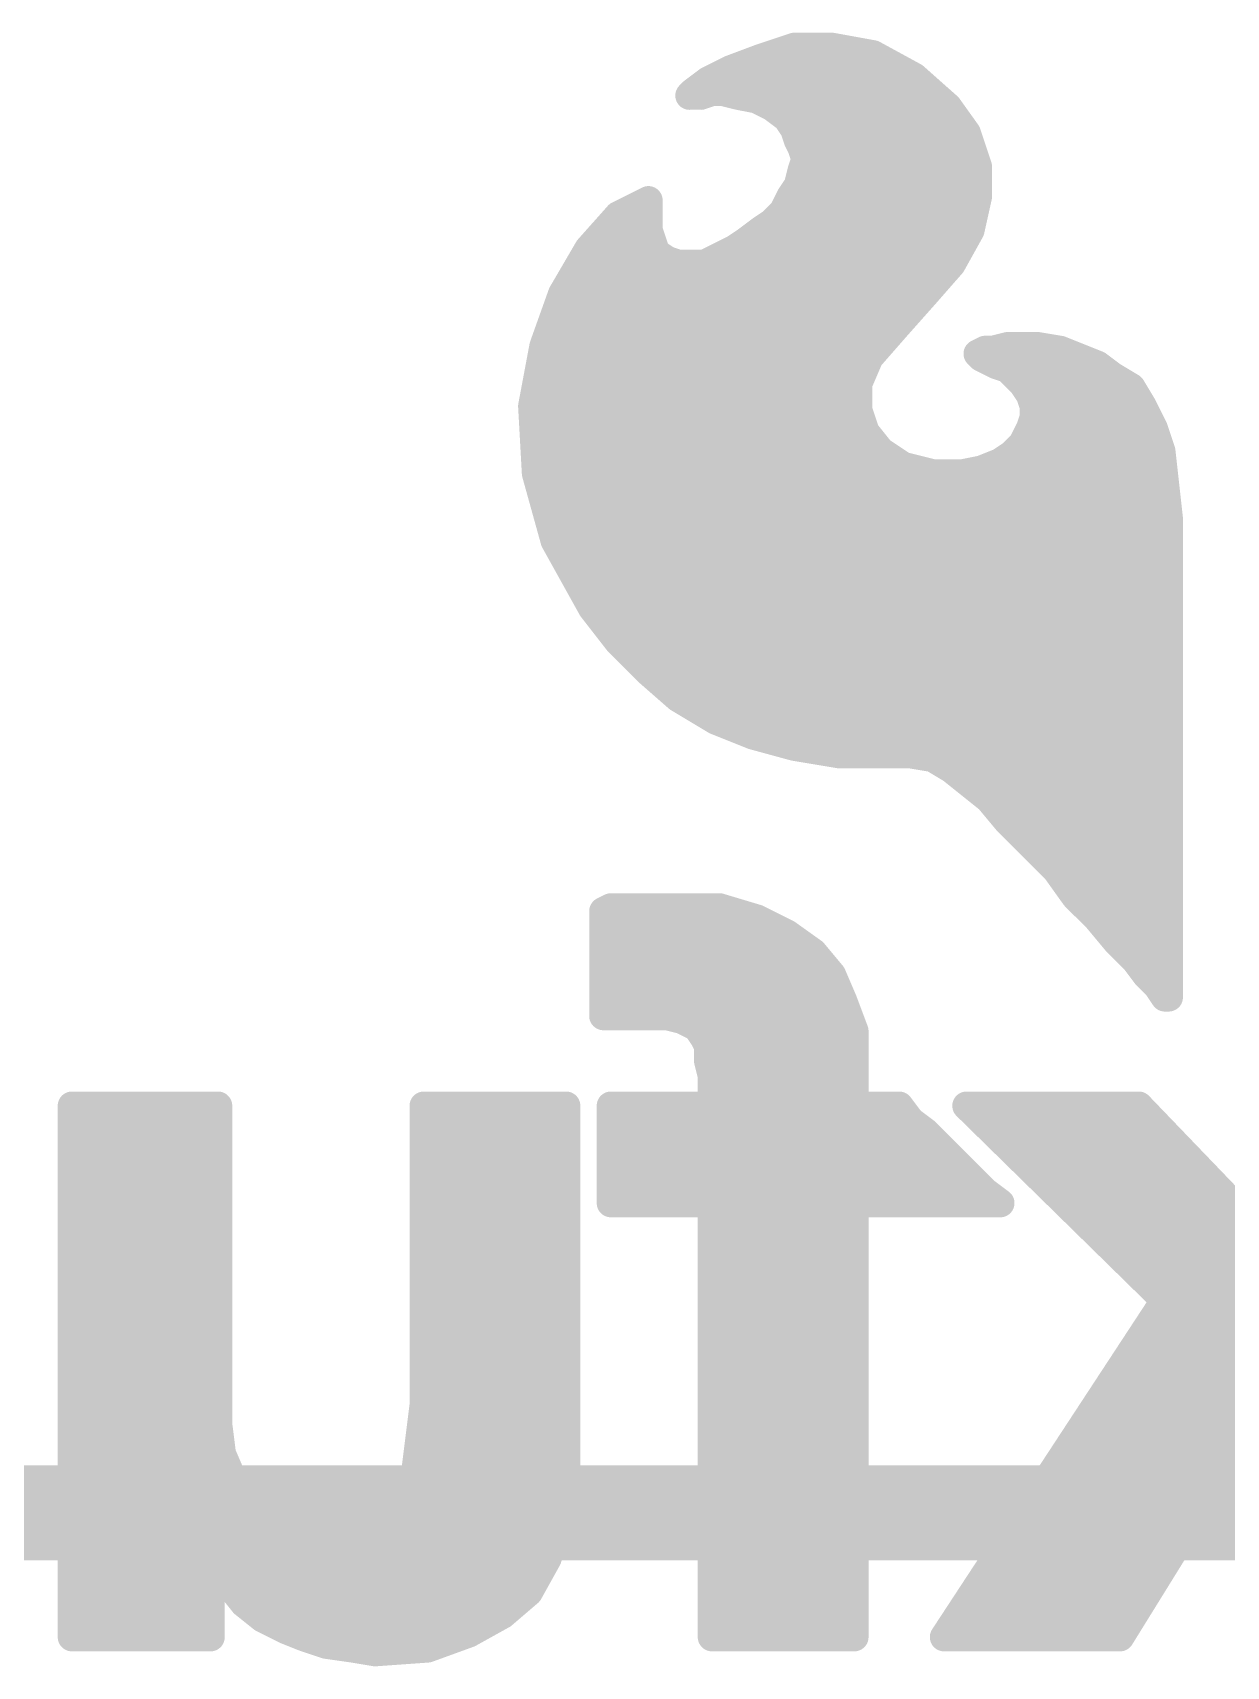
# Model space of a CAD drawing. Extents: x -41 to 66, y -18 to 51.
# Drawn here: x 2.932 to 6.121, y 35.66 to 40.026 of the extents above; entities that cross this region are included whole.
import ezdxf

# ---------------------------------------------------------------- set-up
doc = ezdxf.new("R2010")
doc.units = 0
doc.layers.add('21', color=41, linetype='CONTINUOUS')
doc.layers.add('22', color=40, linetype='CONTINUOUS')

msp = doc.modelspace()

# ---------------------------------------------------------------- linework, layer by layer
at = {"layer": '21', "const_width": 0.254}
msp.add_lwpolyline([(0.5, 36.07), (10.5, 36.07)], dxfattribs=at)
at = {"layer": '22', "const_width": 0.0762}
for points in [[(4.797, 39.928), (4.877, 39.958)], [(4.877, 39.958), (4.967, 39.988)], [(4.967, 39.988), (5.067, 39.988)], [(5.067, 39.988), (5.177, 39.968)], [(5.177, 39.968), (5.287, 39.908)], [(4.737, 39.898), (4.797, 39.928)], [(4.7991, 39.9288), (5.2489, 39.9288)], [(4.697, 39.868), (4.737, 39.898)], [(5.287, 39.908), (5.377, 39.828)], [(4.687, 39.858), (4.697, 39.868)], [(4.717, 39.858), (4.687, 39.858)], [(4.747, 39.868), (4.717, 39.858)], [(4.777, 39.868), (4.747, 39.868)], [(4.817, 39.858), (4.777, 39.868)], [(4.867, 39.848), (4.817, 39.858)], [(4.844, 39.8526), (5.3493, 39.8526)], [(4.907, 39.828), (4.867, 39.848)], [(4.947, 39.798), (4.907, 39.828)], [(5.377, 39.828), (5.427, 39.758)], [(4.967, 39.768), (4.947, 39.798)], [(4.9614, 39.7764), (5.4139, 39.7764)], [(4.977, 39.738), (4.967, 39.768)], [(5.427, 39.758), (5.457, 39.668)], [(4.987, 39.718), (4.977, 39.738)], [(4.997, 39.688), (4.987, 39.718)], [(4.9929, 39.7002), (5.4463, 39.7002)], [(4.977, 39.618), (4.987, 39.658)], [(4.987, 39.658), (4.997, 39.688)], [(5.457, 39.668), (5.457, 39.588)], [(4.957, 39.588), (4.977, 39.618)], [(4.9785, 39.624), (5.457, 39.624)], [(4.497, 39.538), (4.577, 39.578)], [(4.577, 39.578), (4.577, 39.498)], [(4.937, 39.548), (4.957, 39.588)], [(5.457, 39.588), (5.437, 39.498)], [(4.417, 39.448), (4.497, 39.538)], [(4.5166, 39.5478), (4.577, 39.5478)], [(4.907, 39.518), (4.937, 39.548)], [(4.9368, 39.5478), (5.4481, 39.5478)], [(4.577, 39.498), (4.597, 39.438)], [(4.837, 39.468), (4.877, 39.498)], [(4.877, 39.498), (4.907, 39.518)], [(5.437, 39.498), (5.387, 39.408)], [(4.347, 39.328), (4.417, 39.448)], [(4.438, 39.4716), (4.5858, 39.4716)], [(4.597, 39.438), (4.627, 39.418)], [(4.727, 39.408), (4.807, 39.448)], [(4.807, 39.448), (4.837, 39.468)], [(4.8418, 39.4716), (5.4223, 39.4716)], [(4.3863, 39.3954), (5.376, 39.3954)], [(4.627, 39.418), (4.657, 39.408)], [(4.657, 39.408), (4.727, 39.408)], [(5.387, 39.408), (5.317, 39.328)], [(4.297, 39.188), (4.347, 39.328)], [(4.3439, 39.3192), (5.3092, 39.3192)], [(5.317, 39.328), (5.237, 39.238)], [(4.3166, 39.243), (5.2414, 39.243)], [(5.237, 39.238), (5.167, 39.158)], [(4.267, 39.028), (4.297, 39.188)], [(5.457, 39.168), (5.477, 39.178)], [(5.477, 39.178), (5.497, 39.178)], [(5.497, 39.178), (5.537, 39.188)], [(5.537, 39.188), (5.617, 39.188)], [(5.617, 39.188), (5.677, 39.178)], [(5.677, 39.178), (5.777, 39.138)], [(4.293, 39.1668), (5.1747, 39.1668)], [(5.167, 39.158), (5.137, 39.088)], [(5.467, 39.158), (5.457, 39.168)], [(5.4582, 39.1668), (5.705, 39.1668)], [(5.507, 39.138), (5.467, 39.158)], [(5.537, 39.128), (5.507, 39.138)], [(5.577, 39.088), (5.537, 39.128)], [(5.777, 39.138), (5.817, 39.108)], [(4.2787, 39.0906), (5.1381, 39.0906)], [(5.137, 39.088), (5.137, 39.018)], [(5.5744, 39.0906), (5.846, 39.0906)], [(5.597, 39.058), (5.577, 39.088)], [(5.817, 39.108), (5.867, 39.078)], [(5.607, 39.028), (5.597, 39.058)], [(5.867, 39.078), (5.897, 39.028)], [(4.277, 38.848), (4.267, 39.028)], [(4.2678, 39.0144), (5.1382, 39.0144)], [(5.137, 39.018), (5.157, 38.958)], [(5.597, 38.968), (5.607, 38.998)], [(5.607, 38.998), (5.607, 39.028)], [(5.607, 39.0144), (5.9038, 39.0144)], [(5.897, 39.028), (5.927, 38.968)], [(5.157, 38.958), (5.197, 38.908)], [(5.577, 38.928), (5.597, 38.968)], [(5.927, 38.968), (5.947, 38.908)], [(4.272, 38.9382), (5.1728, 38.9382)], [(5.547, 38.898), (5.577, 38.928)], [(5.5821, 38.9382), (5.9369, 38.9382)], [(5.197, 38.908), (5.257, 38.868)], [(5.257, 38.868), (5.337, 38.848)], [(5.467, 38.858), (5.517, 38.878)], [(5.517, 38.878), (5.547, 38.898)], [(5.947, 38.908), (5.967, 38.728)], [(4.2762, 38.862), (5.281, 38.862)], [(4.327, 38.668), (4.277, 38.848)], [(5.337, 38.848), (5.417, 38.848)], [(5.417, 38.848), (5.467, 38.858)], [(5.477, 38.862), (5.9521, 38.862)], [(4.2943, 38.7858), (5.9606, 38.7858)], [(4.3154, 38.7096), (5.967, 38.7096)], [(5.967, 38.728), (5.967, 37.448)], [(4.427, 38.488), (4.327, 38.668)], [(4.3462, 38.6334), (5.967, 38.6334)], [(4.3886, 38.5572), (5.967, 38.5572)], [(4.497, 38.398), (4.427, 38.488)], [(4.4324, 38.481), (5.967, 38.481)], [(4.4917, 38.4048), (5.967, 38.4048)], [(4.577, 38.318), (4.497, 38.398)], [(4.5664, 38.3286), (5.967, 38.3286)], [(4.657, 38.248), (4.577, 38.318)], [(4.652, 38.2524), (5.967, 38.2524)], [(4.757, 38.188), (4.657, 38.248)], [(4.857, 38.148), (4.757, 38.188)], [(4.7865, 38.1762), (5.967, 38.1762)], [(4.967, 38.118), (4.857, 38.148)], [(5.087, 38.098), (4.967, 38.118)], [(5.075, 38.1), (5.967, 38.1)], [(5.277, 38.098), (5.087, 38.098)], [(5.337, 38.088), (5.277, 38.098)], [(5.387, 38.058), (5.337, 38.088)], [(5.487, 37.978), (5.387, 38.058)], [(5.4298, 38.0238), (5.967, 38.0238)], [(5.537, 37.918), (5.487, 37.978)], [(5.5123, 37.9476), (5.967, 37.9476)], [(5.667, 37.788), (5.537, 37.918)], [(5.5836, 37.8714), (5.967, 37.8714)], [(5.6598, 37.7952), (5.967, 37.7952)], [(5.717, 37.718), (5.667, 37.788)], [(4.477, 37.688), (4.457, 37.678)], [(4.767, 37.688), (4.477, 37.688)], [(4.867, 37.658), (4.767, 37.688)], [(5.7163, 37.719), (5.967, 37.719)], [(5.777, 37.658), (5.717, 37.718)], [(4.457, 37.678), (4.457, 37.398)], [(4.457, 37.6428), (4.8974, 37.6428)], [(4.947, 37.618), (4.867, 37.658)], [(5.827, 37.598), (5.777, 37.658)], [(5.7897, 37.6428), (5.967, 37.6428)], [(5.017, 37.568), (4.947, 37.618)], [(4.457, 37.5666), (5.0182, 37.5666)], [(5.067, 37.508), (5.017, 37.568)], [(5.877, 37.548), (5.827, 37.598)], [(5.8584, 37.5666), (5.967, 37.5666)], [(5.907, 37.508), (5.877, 37.548)], [(4.457, 37.4904), (5.0745, 37.4904)], [(5.097, 37.438), (5.067, 37.508)], [(5.937, 37.478), (5.907, 37.508)], [(5.9246, 37.4904), (5.967, 37.4904)], [(5.957, 37.448), (5.937, 37.478)], [(5.127, 37.358), (5.097, 37.438)], [(5.967, 37.448), (5.957, 37.448)], [(4.457, 37.4142), (5.1059, 37.4142)], [(4.457, 37.398), (4.627, 37.398)], [(4.627, 37.398), (4.667, 37.388)], [(4.667, 37.388), (4.707, 37.368)], [(4.707, 37.368), (4.727, 37.338)], [(4.727, 37.338), (4.737, 37.318)], [(4.727, 37.338), (5.127, 37.338)], [(5.127, 37.158), (5.127, 37.358)], [(4.737, 37.318), (4.737, 37.278)], [(4.737, 37.278), (4.747, 37.238)], [(4.7411, 37.2618), (5.127, 37.2618)], [(4.747, 37.238), (4.747, 37.158)], [(4.747, 37.1856), (5.127, 37.1856)], [(3.427, 37.158), (3.037, 37.158)], [(3.037, 37.158), (3.037, 35.738)], [(3.427, 36.308), (3.427, 37.158)], [(4.357, 37.158), (3.977, 37.158)], [(3.977, 37.158), (3.977, 36.358)], [(4.357, 36.158), (4.357, 37.158)], [(4.747, 37.158), (4.477, 37.158)], [(4.477, 37.158), (4.477, 36.898)], [(5.247, 37.158), (5.127, 37.158)], [(5.277, 37.118), (5.247, 37.158)], [(5.887, 37.158), (5.427, 37.158)], [(5.427, 37.158), (5.957, 36.638)], [(6.377, 36.648), (5.887, 37.158)], [(3.037, 37.1094), (3.427, 37.1094)], [(3.977, 37.1094), (4.357, 37.1094)], [(4.477, 37.1094), (5.2885, 37.1094)], [(5.317, 37.088), (5.277, 37.118)], [(5.477, 36.928), (5.317, 37.088)], [(5.4765, 37.1094), (5.9337, 37.1094)], [(3.037, 37.0332), (3.427, 37.0332)], [(3.977, 37.0332), (4.357, 37.0332)], [(4.477, 37.0332), (5.3718, 37.0332)], [(5.5542, 37.0332), (6.0069, 37.0332)], [(3.037, 36.957), (3.427, 36.957)], [(3.977, 36.957), (4.357, 36.957)], [(4.477, 36.957), (5.448, 36.957)], [(5.6319, 36.957), (6.0801, 36.957)], [(5.517, 36.898), (5.477, 36.928)], [(3.037, 36.8808), (3.427, 36.8808)], [(3.977, 36.8808), (4.357, 36.8808)], [(4.477, 36.898), (4.747, 36.898)], [(4.747, 36.898), (4.747, 35.738)], [(4.747, 36.8808), (5.127, 36.8808)], [(5.127, 36.898), (5.517, 36.898)], [(5.127, 35.738), (5.127, 36.898)], [(5.7095, 36.8808), (6.1533, 36.8808)], [(3.037, 36.8046), (3.427, 36.8046)], [(3.977, 36.8046), (4.357, 36.8046)], [(4.747, 36.8046), (5.127, 36.8046)], [(5.7872, 36.8046), (6.2265, 36.8046)], [(3.037, 36.7284), (3.427, 36.7284)], [(3.977, 36.7284), (4.357, 36.7284)], [(4.747, 36.7284), (5.127, 36.7284)], [(5.8649, 36.7284), (6.2998, 36.7284)], [(3.037, 36.6522), (3.427, 36.6522)], [(3.977, 36.6522), (4.357, 36.6522)], [(4.747, 36.6522), (5.127, 36.6522)], [(5.9425, 36.6522), (6.373, 36.6522)], [(5.957, 36.638), (5.367, 35.738)], [(3.037, 36.576), (3.427, 36.576)], [(3.977, 36.576), (4.357, 36.576)], [(4.747, 36.576), (5.127, 36.576)], [(5.9164, 36.576), (6.767, 36.576)], [(3.037, 36.4998), (3.427, 36.4998)], [(3.977, 36.4998), (4.357, 36.4998)], [(4.747, 36.4998), (5.127, 36.4998)], [(5.8664, 36.4998), (6.767, 36.4998)], [(3.037, 36.4236), (3.427, 36.4236)], [(3.977, 36.4236), (4.357, 36.4236)], [(4.747, 36.4236), (5.127, 36.4236)], [(5.8165, 36.4236), (6.767, 36.4236)], [(3.037, 36.3474), (3.427, 36.3474)], [(3.977, 36.358), (3.957, 36.198)], [(3.9757, 36.3474), (4.357, 36.3474)], [(4.747, 36.3474), (5.127, 36.3474)], [(5.7665, 36.3474), (6.2142, 36.3474)], [(5.837, 35.738), (6.227, 36.368)], [(3.437, 36.228), (3.427, 36.308)], [(3.037, 36.2712), (3.4316, 36.2712)], [(3.9662, 36.2712), (4.357, 36.2712)], [(4.747, 36.2712), (5.127, 36.2712)], [(5.7165, 36.2712), (6.1671, 36.2712)], [(3.467, 36.158), (3.437, 36.228)], [(3.037, 36.195), (3.4511, 36.195)], [(3.497, 36.098), (3.467, 36.158)], [(3.957, 36.198), (3.947, 36.138)], [(3.9565, 36.195), (4.357, 36.195)], [(4.337, 36.048), (4.357, 36.158)], [(4.747, 36.195), (5.127, 36.195)], [(5.6666, 36.195), (6.1199, 36.195)], [(3.037, 36.1188), (3.4866, 36.1188)], [(3.947, 36.138), (3.887, 36.058)], [(3.9326, 36.1188), (4.3499, 36.1188)], [(4.747, 36.1188), (5.127, 36.1188)], [(5.6166, 36.1188), (6.0727, 36.1188)], [(3.537, 36.058), (3.497, 36.098)], [(3.037, 36.0426), (3.5627, 36.0426)], [(3.587, 36.028), (3.537, 36.058)], [(3.647, 36.018), (3.587, 36.028)], [(3.837, 36.028), (3.787, 36.018)], [(3.887, 36.058), (3.837, 36.028)], [(3.8613, 36.0426), (4.3354, 36.0426)], [(4.307, 35.948), (4.337, 36.048)], [(4.747, 36.0426), (5.127, 36.0426)], [(5.5667, 36.0426), (6.0256, 36.0426)], [(3.727, 36.008), (3.647, 36.018)], [(3.787, 36.018), (3.727, 36.008)], [(3.037, 35.9664), (4.3125, 35.9664)], [(4.257, 35.858), (4.307, 35.948)], [(4.747, 35.9664), (5.127, 35.9664)], [(5.5167, 35.9664), (5.9784, 35.9664)], [(3.407, 35.738), (3.407, 35.938)], [(3.407, 35.938), (3.417, 35.938)], [(3.417, 35.938), (3.457, 35.878)], [(3.037, 35.8902), (3.407, 35.8902)], [(3.4489, 35.8902), (4.2749, 35.8902)], [(3.457, 35.878), (3.497, 35.828)], [(4.187, 35.798), (4.257, 35.858)], [(4.747, 35.8902), (5.127, 35.8902)], [(5.4668, 35.8902), (5.9312, 35.8902)], [(3.037, 35.814), (3.407, 35.814)], [(3.497, 35.828), (3.547, 35.788)], [(3.5145, 35.814), (4.2057, 35.814)], [(4.747, 35.814), (5.127, 35.814)], [(5.4168, 35.814), (5.884, 35.814)], [(3.547, 35.788), (3.607, 35.758)], [(4.097, 35.748), (4.187, 35.798)], [(3.037, 35.738), (3.407, 35.738)], [(3.607, 35.758), (3.657, 35.738)], [(3.657, 35.738), (3.717, 35.718)], [(3.6576, 35.7378), (4.069, 35.7378)], [(3.987, 35.708), (4.097, 35.748)], [(4.747, 35.738), (5.127, 35.738)], [(5.367, 35.738), (5.837, 35.738)], [(3.717, 35.718), (3.787, 35.708)], [(3.787, 35.708), (3.847, 35.698)], [(3.847, 35.698), (3.987, 35.708)]]:
    msp.add_lwpolyline(points, dxfattribs=at)
at = {"layer": '22', "const_width": 0.0381}
for points in [[(4.871, 39.9761, 1), (4.883, 39.9399)], [(4.8837, 39.9402, 1), (4.8703, 39.9758)], [(4.967, 40.007, 1), (4.967, 39.9689)], [(4.973, 39.9699, 1), (4.961, 40.0061)], [(5.0704, 40.0067, 1), (5.0636, 39.9693)], [(5.067, 39.9689, 1), (5.067, 40.007)], [(5.1861, 39.9847, 1), (5.1679, 39.9513)], [(5.1736, 39.9493, 1), (5.1804, 39.9867)], [(4.7903, 39.9458, 1), (4.8037, 39.9102)], [(4.7991, 39.9479, 1), (4.7991, 39.9098)], [(4.8055, 39.911, 1), (4.7885, 39.945)], [(5.2489, 39.9098, 1), (5.2489, 39.9479)], [(4.7285, 39.915, 1), (4.7455, 39.881)], [(4.7484, 39.8828, 1), (4.7256, 39.9132)], [(5.2997, 39.9222, 1), (5.2743, 39.8938)], [(5.2779, 39.8913, 1), (5.2961, 39.9247)], [(4.687, 39.8771, 1), (4.687, 39.839)], [(4.6735, 39.8715, 1), (4.7005, 39.8445)], [(4.6856, 39.8832, 1), (4.7084, 39.8528)], [(4.7105, 39.8545, 1), (4.6835, 39.8815)], [(4.711, 39.8761, 1), (4.723, 39.8399)], [(4.717, 39.839, 1), (4.717, 39.8771)], [(4.747, 39.8871, 1), (4.747, 39.849)], [(4.753, 39.8499, 1), (4.741, 39.8861)], [(4.7816, 39.8865, 1), (4.7724, 39.8495)], [(4.777, 39.849, 1), (4.777, 39.8871)], [(4.8207, 39.8767, 1), (4.8133, 39.8393)], [(4.8124, 39.8395, 1), (4.8216, 39.8765)], [(4.844, 39.8717, 1), (4.844, 39.8336)], [(4.8755, 39.865, 1), (4.8585, 39.831)], [(4.8633, 39.8293, 1), (4.8707, 39.8667)], [(4.9184, 39.8432, 1), (4.8956, 39.8128)], [(4.8985, 39.811, 1), (4.9155, 39.845)], [(5.3493, 39.8336, 1), (5.3493, 39.8717)], [(5.3925, 39.8391, 1), (5.3615, 39.8169)], [(4.9629, 39.8086, 1), (4.9311, 39.7874)], [(4.9356, 39.7828, 1), (4.9584, 39.8132)], [(5.3643, 39.8138, 1), (5.3897, 39.8422)], [(4.9614, 39.7955, 1), (4.9614, 39.7574)], [(4.9851, 39.774, 1), (4.9489, 39.762)], [(4.9511, 39.7574, 1), (4.9829, 39.7786)], [(5.4451, 39.764, 1), (5.4089, 39.752)], [(5.4115, 39.7469, 1), (5.4425, 39.7691)], [(5.4139, 39.7574, 1), (5.4139, 39.7955)], [(4.994, 39.7465, 1), (4.96, 39.7295)], [(4.9589, 39.732, 1), (4.9951, 39.744)], [(5.0051, 39.724, 1), (4.9689, 39.712)], [(4.97, 39.7095, 1), (5.004, 39.7265)], [(4.9929, 39.7193, 1), (4.9929, 39.6812)], [(5.4463, 39.6812, 1), (5.4463, 39.7193)], [(5.0055, 39.6534, 1), (4.9685, 39.6626)], [(5.0151, 39.682, 1), (4.9789, 39.694)], [(4.9789, 39.682, 1), (5.0151, 39.694)], [(5.476, 39.668, 1), (5.4379, 39.668)], [(5.4389, 39.662, 1), (5.4751, 39.674)], [(4.9785, 39.6431, 1), (4.9785, 39.605)], [(4.9929, 39.6074, 1), (4.9611, 39.6286)], [(4.9689, 39.664, 1), (5.0051, 39.652)], [(5.457, 39.605, 1), (5.457, 39.6431)], [(4.596, 39.578, 1), (4.5579, 39.578)], [(4.5855, 39.561, 1), (4.5685, 39.595)], [(4.9411, 39.5986, 1), (4.9729, 39.5774)], [(4.974, 39.5795, 1), (4.94, 39.5965)], [(4.9585, 39.6226, 1), (4.9955, 39.6134)], [(5.4379, 39.588, 1), (5.476, 39.588)], [(5.4756, 39.5839, 1), (5.4384, 39.5921)], [(4.4885, 39.555, 1), (4.5055, 39.521)], [(4.5112, 39.5253, 1), (4.4828, 39.5507)], [(4.5166, 39.5669, 1), (4.5166, 39.5288)], [(4.577, 39.5288, 1), (4.577, 39.5669)], [(4.9368, 39.5669, 1), (4.9368, 39.5288)], [(4.92, 39.5565, 1), (4.954, 39.5395)], [(4.9505, 39.5345, 1), (4.9235, 39.5615)], [(5.4481, 39.5288, 1), (5.4481, 39.5669)], [(4.5951, 39.504, 1), (4.5589, 39.492)], [(4.5579, 39.498, 1), (4.596, 39.498)], [(4.8664, 39.5139, 1), (4.8876, 39.4821)], [(4.8884, 39.4828, 1), (4.8656, 39.5132)], [(4.8935, 39.5315, 1), (4.9205, 39.5045)], [(4.9176, 39.5021, 1), (4.8964, 39.5339)], [(5.4184, 39.5021, 1), (5.4556, 39.4939)], [(5.4537, 39.4887, 1), (5.4203, 39.5073)], [(4.4028, 39.4607, 1), (4.4312, 39.4353)], [(4.4335, 39.4384, 1), (4.4005, 39.4576)], [(4.438, 39.4907, 1), (4.438, 39.4526)], [(4.6076, 39.4539, 1), (4.5864, 39.4221)], [(4.5858, 39.4526, 1), (4.5858, 39.4907)], [(4.7964, 39.4639, 1), (4.8176, 39.4321)], [(4.8155, 39.431, 1), (4.7985, 39.465)], [(4.8256, 39.4832, 1), (4.8484, 39.4528)], [(4.8418, 39.4907, 1), (4.8418, 39.4526)], [(4.8476, 39.4521, 1), (4.8264, 39.4839)], [(5.4223, 39.4526, 1), (5.4223, 39.4907)], [(4.3863, 39.4145, 1), (4.3863, 39.3764)], [(4.5789, 39.432, 1), (4.6151, 39.444)], [(4.633, 39.4361, 1), (4.621, 39.3999)], [(4.6164, 39.4021, 1), (4.6376, 39.4339)], [(4.657, 39.4271, 1), (4.657, 39.389)], [(4.651, 39.3899, 1), (4.663, 39.4261)], [(4.7185, 39.425, 1), (4.7355, 39.391)], [(4.727, 39.389, 1), (4.727, 39.4271)], [(5.3703, 39.4173, 1), (5.4037, 39.3987)], [(5.4013, 39.3955, 1), (5.3727, 39.4205)], [(5.376, 39.3764, 1), (5.376, 39.4145)], [(4.3439, 39.3383, 1), (4.3439, 39.3002)], [(4.3305, 39.3376, 1), (4.3635, 39.3184)], [(4.3649, 39.3216, 1), (4.3291, 39.3344)], [(5.3027, 39.3405, 1), (5.3313, 39.3155)], [(5.3312, 39.3153, 1), (5.3028, 39.3407)], [(5.3092, 39.3002, 1), (5.3092, 39.3383)], [(4.3166, 39.2621, 1), (4.3166, 39.224)], [(5.2228, 39.2507, 1), (5.2512, 39.2253)], [(5.2513, 39.2255, 1), (5.2227, 39.2505)], [(5.2414, 39.224, 1), (5.2414, 39.2621)], [(4.2791, 39.1944, 1), (4.3149, 39.1816)], [(4.3157, 39.1845, 1), (4.2783, 39.1915)], [(5.477, 39.1971, 1), (5.477, 39.159)], [(5.4855, 39.161, 1), (5.4685, 39.195)], [(5.4924, 39.1965, 1), (5.5016, 39.1595)], [(5.497, 39.159, 1), (5.497, 39.1971)], [(5.537, 39.2071, 1), (5.537, 39.169)], [(5.5416, 39.1695, 1), (5.5324, 39.2065)], [(5.6201, 39.2068, 1), (5.6139, 39.1692)], [(5.617, 39.169, 1), (5.617, 39.2071)], [(5.6841, 39.1957, 1), (5.6699, 39.1603)], [(5.6739, 39.1592, 1), (5.6801, 39.1968)], [(4.293, 39.1859, 1), (4.293, 39.1478)], [(5.1527, 39.1705, 1), (5.1813, 39.1455)], [(5.1845, 39.1505, 1), (5.1495, 39.1655)], [(5.1747, 39.1478, 1), (5.1747, 39.1859)], [(5.4705, 39.1815, 1), (5.4435, 39.1545)], [(5.4485, 39.185, 1), (5.4655, 39.151)], [(5.4582, 39.1859, 1), (5.4582, 39.1478)], [(5.4755, 39.175, 1), (5.4585, 39.141)], [(5.4535, 39.1445, 1), (5.4805, 39.1715)], [(5.513, 39.1561, 1), (5.501, 39.1199)], [(5.4985, 39.121, 1), (5.5155, 39.155)], [(5.5505, 39.1415, 1), (5.5235, 39.1145)], [(5.531, 39.1099, 1), (5.543, 39.1461)], [(5.705, 39.1478, 1), (5.705, 39.1859)], [(5.7884, 39.1532, 1), (5.7656, 39.1228)], [(5.7699, 39.1203, 1), (5.7841, 39.1557)], [(4.2787, 39.1097, 1), (4.2787, 39.0716)], [(5.1561, 39.088, 1), (5.118, 39.088)], [(5.1381, 39.0716, 1), (5.1381, 39.1097)], [(5.5744, 39.1097, 1), (5.5744, 39.0716)], [(5.5929, 39.0986, 1), (5.5611, 39.0774)], [(5.8268, 39.1243, 1), (5.8072, 39.0917)], [(5.8056, 39.0928, 1), (5.8284, 39.1232)], [(5.846, 39.0716, 1), (5.846, 39.1097)], [(5.1195, 39.0955, 1), (5.1545, 39.0805)], [(5.5635, 39.0745, 1), (5.5905, 39.1015)], [(5.6151, 39.064, 1), (5.5789, 39.052)], [(5.5811, 39.0474, 1), (5.6129, 39.0686)], [(5.8833, 39.0878, 1), (5.8507, 39.0682)], [(5.8572, 39.0617, 1), (5.8768, 39.0943)], [(4.286, 39.0291, 1), (4.248, 39.0269)], [(4.2483, 39.0315, 1), (4.2857, 39.0245)], [(4.2678, 39.0335, 1), (4.2678, 38.9954)], [(5.1551, 39.024, 1), (5.1189, 39.012)], [(5.118, 39.018, 1), (5.1561, 39.018)], [(5.1382, 38.9954, 1), (5.1382, 39.0335)], [(5.607, 39.0335, 1), (5.607, 38.9954)], [(5.6261, 39.028, 1), (5.588, 39.028)], [(5.5889, 39.022, 1), (5.6251, 39.034)], [(5.6251, 38.992, 1), (5.5889, 39.004)], [(5.914, 39.0365, 1), (5.88, 39.0195)], [(5.8807, 39.0182, 1), (5.9133, 39.0378)], [(5.9038, 38.9954, 1), (5.9038, 39.0335)], [(5.1719, 38.9699, 1), (5.1421, 38.9461)], [(5.5789, 38.974, 1), (5.6151, 38.962)], [(5.614, 38.9595, 1), (5.58, 38.9765)], [(5.588, 38.998, 1), (5.6261, 38.998)], [(5.9451, 38.974, 1), (5.9089, 38.962)], [(5.91, 38.9595, 1), (5.944, 38.9765)], [(4.272, 38.9573, 1), (4.272, 38.9192)], [(5.1389, 38.952, 1), (5.1751, 38.964)], [(5.1728, 38.9192, 1), (5.1728, 38.9573)], [(5.56, 38.9365, 1), (5.594, 38.9195)], [(5.5821, 38.9573, 1), (5.5821, 38.9192)], [(5.5905, 38.9145, 1), (5.5635, 38.9415)], [(5.9369, 38.9192, 1), (5.9369, 38.9573)], [(5.2076, 38.9239, 1), (5.1864, 38.8921)], [(5.1821, 38.8961, 1), (5.2119, 38.9199)], [(5.2616, 38.8865, 1), (5.2524, 38.8495)], [(5.5064, 38.8939, 1), (5.5276, 38.8621)], [(5.5241, 38.8603, 1), (5.5099, 38.8957)], [(5.5335, 38.9115, 1), (5.5605, 38.8845)], [(5.5576, 38.8821, 1), (5.5364, 38.9139)], [(5.9659, 38.9101, 1), (5.9281, 38.9059)], [(5.9289, 38.902, 1), (5.9651, 38.914)], [(4.2762, 38.8811, 1), (4.2762, 38.843)], [(4.2954, 38.8531, 1), (4.2586, 38.8429)], [(4.258, 38.8469, 1), (4.296, 38.8491)], [(5.2464, 38.8521, 1), (5.2676, 38.8839)], [(5.281, 38.843, 1), (5.281, 38.8811)], [(5.337, 38.867, 1), (5.337, 38.8289)], [(5.3324, 38.8295, 1), (5.3416, 38.8665)], [(5.4133, 38.8667, 1), (5.4207, 38.8293)], [(5.417, 38.8289, 1), (5.417, 38.867)], [(5.4599, 38.8757, 1), (5.4741, 38.8403)], [(5.477, 38.8811, 1), (5.477, 38.843)], [(5.4707, 38.8393, 1), (5.4633, 38.8767)], [(5.9521, 38.843, 1), (5.9521, 38.8811)], [(4.2943, 38.8049, 1), (4.2943, 38.7668)], [(5.9606, 38.7668, 1), (5.9606, 38.8049)], [(4.3154, 38.7287, 1), (4.3154, 38.6906)], [(5.9861, 38.728, 1), (5.948, 38.728)], [(5.9481, 38.7259, 1), (5.9859, 38.7301)], [(5.967, 38.6906, 1), (5.967, 38.7287)], [(4.3437, 38.6773, 1), (4.3103, 38.6587)], [(4.3086, 38.6629, 1), (4.3454, 38.6731)], [(4.3462, 38.6525, 1), (4.3462, 38.6144)], [(5.967, 38.6144, 1), (5.967, 38.6525)], [(4.3886, 38.5763, 1), (4.3886, 38.5382)], [(5.967, 38.5382, 1), (5.967, 38.5763)], [(4.442, 38.4997, 1), (4.412, 38.4763)], [(4.4103, 38.4787, 1), (4.4437, 38.4973)], [(4.4324, 38.5001, 1), (4.4324, 38.462)], [(5.967, 38.462, 1), (5.967, 38.5001)], [(4.4917, 38.4239, 1), (4.4917, 38.3858)], [(4.5105, 38.4115, 1), (4.4835, 38.3845)], [(4.482, 38.3863, 1), (4.512, 38.4097)], [(5.967, 38.3858, 1), (5.967, 38.4239)], [(4.5664, 38.3477, 1), (4.5664, 38.3096)], [(4.5895, 38.3323, 1), (4.5645, 38.3037)], [(4.5635, 38.3045, 1), (4.5905, 38.3315)], [(5.967, 38.3096, 1), (5.967, 38.3477)], [(4.652, 38.2715, 1), (4.652, 38.2334)], [(4.6668, 38.2643, 1), (4.6472, 38.2317)], [(4.6445, 38.2337, 1), (4.6695, 38.2623)], [(5.967, 38.2334, 1), (5.967, 38.2715)], [(4.7641, 38.2057, 1), (4.7499, 38.1703)], [(4.7472, 38.1717, 1), (4.7668, 38.2043)], [(4.7865, 38.1953, 1), (4.7865, 38.1572)], [(5.967, 38.1572, 1), (5.967, 38.1953)], [(4.862, 38.1664, 1), (4.852, 38.1296)], [(4.8499, 38.1303, 1), (4.8641, 38.1657)], [(4.9701, 38.1368, 1), (4.9639, 38.0992)], [(4.962, 38.0996, 1), (4.972, 38.1364)], [(5.075, 38.1191, 1), (5.075, 38.081)], [(5.087, 38.117, 1), (5.087, 38.0789)], [(5.0839, 38.0792, 1), (5.0901, 38.1168)], [(5.2801, 38.1168, 1), (5.2739, 38.0792)], [(5.277, 38.0789, 1), (5.277, 38.117)], [(5.3468, 38.1043, 1), (5.3272, 38.0717)], [(5.3339, 38.0692, 1), (5.3401, 38.1068)], [(5.967, 38.081, 1), (5.967, 38.1191)], [(5.3989, 38.0729, 1), (5.3751, 38.0431)], [(5.3772, 38.0417, 1), (5.3968, 38.0743)], [(5.4298, 38.0429, 1), (5.4298, 38.0048)], [(5.967, 38.0048, 1), (5.967, 38.0429)], [(5.5016, 37.9902, 1), (5.4724, 37.9658)], [(5.4751, 37.9631, 1), (5.4989, 37.9929)], [(5.5123, 37.9667, 1), (5.5123, 37.9286)], [(5.5505, 37.9315, 1), (5.5235, 37.9045)], [(5.5224, 37.9058, 1), (5.5516, 37.9302)], [(5.967, 37.9286, 1), (5.967, 37.9667)], [(5.5836, 37.8905, 1), (5.5836, 37.8524)], [(5.967, 37.8524, 1), (5.967, 37.8905)], [(5.6598, 37.8143, 1), (5.6598, 37.7762)], [(5.6825, 37.7991, 1), (5.6515, 37.7769)], [(5.6535, 37.7745, 1), (5.6805, 37.8015)], [(5.967, 37.7762, 1), (5.967, 37.8143)], [(4.477, 37.7071, 1), (4.477, 37.669)], [(4.4855, 37.671, 1), (4.4685, 37.705)], [(4.7725, 37.7062, 1), (4.7615, 37.6698)], [(4.767, 37.669, 1), (4.767, 37.7071)], [(5.7163, 37.7381, 1), (5.7163, 37.7)], [(5.7305, 37.7315, 1), (5.7035, 37.7045)], [(5.7015, 37.7069, 1), (5.7325, 37.7291)], [(5.967, 37.7, 1), (5.967, 37.7381)], [(4.476, 37.678, 1), (4.4379, 37.678)], [(4.4485, 37.695, 1), (4.4655, 37.661)], [(4.457, 37.6619, 1), (4.457, 37.6238)], [(4.8755, 37.675, 1), (4.8585, 37.641)], [(4.8615, 37.6398, 1), (4.8725, 37.6762)], [(4.8974, 37.6238, 1), (4.8974, 37.6619)], [(5.7916, 37.6702, 1), (5.7624, 37.6458)], [(5.7635, 37.6445, 1), (5.7905, 37.6715)], [(5.7897, 37.6619, 1), (5.7897, 37.6238)], [(5.967, 37.6238, 1), (5.967, 37.6619)], [(4.9581, 37.6335, 1), (4.9359, 37.6025)], [(4.9385, 37.601, 1), (4.9555, 37.635)], [(4.457, 37.5857, 1), (4.457, 37.5476)], [(5.0316, 37.5802, 1), (5.0024, 37.5558)], [(5.0059, 37.5525, 1), (5.0281, 37.5835)], [(5.0182, 37.5476, 1), (5.0182, 37.5857)], [(5.8405, 37.6115, 1), (5.8135, 37.5845)], [(5.8124, 37.5858, 1), (5.8416, 37.6102)], [(5.8584, 37.5857, 1), (5.8584, 37.5476)], [(5.967, 37.5476, 1), (5.967, 37.5857)], [(5.8922, 37.5594, 1), (5.8618, 37.5366)], [(5.8635, 37.5345, 1), (5.8905, 37.5615)], [(4.457, 37.5095, 1), (4.457, 37.4714)], [(5.0845, 37.5155, 1), (5.0495, 37.5005)], [(5.0524, 37.4958, 1), (5.0816, 37.5202)], [(5.0745, 37.4714, 1), (5.0745, 37.5095)], [(5.9205, 37.5215, 1), (5.8935, 37.4945)], [(5.8918, 37.4966, 1), (5.9222, 37.5194)], [(5.9246, 37.5095, 1), (5.9246, 37.4714)], [(5.9529, 37.4886, 1), (5.9211, 37.4674)], [(5.9235, 37.4645, 1), (5.9505, 37.4915)], [(5.967, 37.4714, 1), (5.967, 37.5095)], [(5.1148, 37.4447, 1), (5.0792, 37.4313)], [(5.0795, 37.4305, 1), (5.1145, 37.4455)], [(5.957, 37.4671, 1), (5.957, 37.429)], [(5.9411, 37.4374, 1), (5.9729, 37.4586)], [(5.948, 37.448, 1), (5.9861, 37.448)], [(5.967, 37.429, 1), (5.967, 37.4671)], [(4.457, 37.4333, 1), (4.457, 37.3952)], [(4.457, 37.4171, 1), (4.457, 37.379)], [(4.6316, 37.4165, 1), (4.6224, 37.3795)], [(4.627, 37.379, 1), (4.627, 37.4171)], [(4.6755, 37.405, 1), (4.6585, 37.371)], [(4.6624, 37.3695, 1), (4.6716, 37.4065)], [(5.1059, 37.3952, 1), (5.1059, 37.4333)], [(4.4379, 37.398, 1), (4.476, 37.398)], [(4.7229, 37.3786, 1), (4.6911, 37.3574)], [(4.6985, 37.351, 1), (4.7155, 37.385)], [(4.727, 37.3571, 1), (4.727, 37.319)], [(4.744, 37.3465, 1), (4.71, 37.3295)], [(5.1461, 37.358, 1), (5.108, 37.358)], [(5.1092, 37.3513, 1), (5.1448, 37.3647)], [(5.127, 37.319, 1), (5.127, 37.3571)], [(4.7111, 37.3274, 1), (4.7429, 37.3486)], [(4.7561, 37.318, 1), (4.718, 37.318)], [(4.72, 37.3095, 1), (4.754, 37.3265)], [(4.7555, 37.2826, 1), (4.7185, 37.2734)], [(4.718, 37.278, 1), (4.7561, 37.278)], [(4.7411, 37.2809, 1), (4.7411, 37.2428)], [(5.127, 37.2428, 1), (5.127, 37.2809)], [(4.766, 37.238, 1), (4.7279, 37.238)], [(4.7285, 37.2334, 1), (4.7655, 37.2426)], [(4.747, 37.2047, 1), (4.747, 37.1666)], [(5.127, 37.1666, 1), (5.127, 37.2047)], [(3.037, 37.1771, 1), (3.037, 37.139)], [(3.0561, 37.158, 1), (3.018, 37.158)], [(3.4461, 37.158, 1), (3.408, 37.158)], [(3.427, 37.139, 1), (3.427, 37.1771)], [(3.977, 37.1771, 1), (3.977, 37.139)], [(3.9961, 37.158, 1), (3.958, 37.158)], [(4.3761, 37.158, 1), (4.338, 37.158)], [(4.357, 37.139, 1), (4.357, 37.1771)], [(4.477, 37.1771, 1), (4.477, 37.139)], [(4.4961, 37.158, 1), (4.458, 37.158)], [(4.7279, 37.158, 1), (4.766, 37.158)], [(4.747, 37.139, 1), (4.747, 37.1771)], [(5.127, 37.1771, 1), (5.127, 37.139)], [(5.108, 37.158, 1), (5.1461, 37.158)], [(5.2622, 37.1694, 1), (5.2318, 37.1466)], [(5.247, 37.139, 1), (5.247, 37.1771)], [(5.427, 37.1771, 1), (5.427, 37.139)], [(5.4403, 37.1716, 1), (5.4137, 37.1444)], [(5.9007, 37.1712, 1), (5.8733, 37.1448)], [(5.887, 37.139, 1), (5.887, 37.1771)], [(3.037, 37.1285, 1), (3.037, 37.0904)], [(3.427, 37.0904, 1), (3.427, 37.1285)], [(3.977, 37.1285, 1), (3.977, 37.0904)], [(4.357, 37.0904, 1), (4.357, 37.1285)], [(4.477, 37.1285, 1), (4.477, 37.0904)], [(5.2884, 37.1332, 1), (5.2656, 37.1028)], [(5.2618, 37.1066, 1), (5.2922, 37.1294)], [(5.2885, 37.0904, 1), (5.2885, 37.1285)], [(5.3305, 37.1015, 1), (5.3035, 37.0745)], [(5.3056, 37.0728, 1), (5.3284, 37.1032)], [(5.4765, 37.1285, 1), (5.4765, 37.0904)], [(5.9337, 37.0904, 1), (5.9337, 37.1285)], [(3.037, 37.0523, 1), (3.037, 37.0142)], [(3.427, 37.0142, 1), (3.427, 37.0523)], [(3.977, 37.0523, 1), (3.977, 37.0142)], [(4.357, 37.0142, 1), (4.357, 37.0523)], [(4.477, 37.0523, 1), (4.477, 37.0142)], [(5.3718, 37.0142, 1), (5.3718, 37.0523)], [(5.5542, 37.0523, 1), (5.5542, 37.0142)], [(6.0069, 37.0142, 1), (6.0069, 37.0523)], [(3.037, 36.9761, 1), (3.037, 36.938)], [(3.427, 36.938, 1), (3.427, 36.9761)], [(3.977, 36.9761, 1), (3.977, 36.938)], [(4.357, 36.938, 1), (4.357, 36.9761)], [(4.477, 36.9761, 1), (4.477, 36.938)], [(5.448, 36.938, 1), (5.448, 36.9761)], [(5.6319, 36.9761, 1), (5.6319, 36.938)], [(6.0801, 36.938, 1), (6.0801, 36.9761)], [(5.4884, 36.9432, 1), (5.4656, 36.9128)], [(5.4635, 36.9145, 1), (5.4905, 36.9415)], [(3.037, 36.8999, 1), (3.037, 36.8618)], [(3.427, 36.8618, 1), (3.427, 36.8999)], [(3.977, 36.8999, 1), (3.977, 36.8618)], [(4.357, 36.8618, 1), (4.357, 36.8999)], [(4.477, 36.9171, 1), (4.477, 36.879)], [(4.458, 36.898, 1), (4.4961, 36.898)], [(4.766, 36.898, 1), (4.7279, 36.898)], [(4.747, 36.8999, 1), (4.747, 36.8618)], [(4.747, 36.879, 1), (4.747, 36.9171)], [(5.127, 36.9171, 1), (5.127, 36.879)], [(5.1461, 36.898, 1), (5.108, 36.898)], [(5.127, 36.8618, 1), (5.127, 36.8999)], [(5.5056, 36.8828, 1), (5.5284, 36.9132)], [(5.517, 36.879, 1), (5.517, 36.9171)], [(5.7095, 36.8999, 1), (5.7095, 36.8618)], [(3.037, 36.8237, 1), (3.037, 36.7856)], [(3.427, 36.7856, 1), (3.427, 36.8237)], [(3.977, 36.8237, 1), (3.977, 36.7856)], [(4.357, 36.7856, 1), (4.357, 36.8237)], [(4.747, 36.8237, 1), (4.747, 36.7856)], [(5.127, 36.7856, 1), (5.127, 36.8237)], [(5.7872, 36.8237, 1), (5.7872, 36.7856)], [(3.037, 36.7475, 1), (3.037, 36.7094)], [(3.427, 36.7094, 1), (3.427, 36.7475)], [(3.977, 36.7475, 1), (3.977, 36.7094)], [(4.357, 36.7094, 1), (4.357, 36.7475)], [(4.747, 36.7475, 1), (4.747, 36.7094)], [(5.127, 36.7094, 1), (5.127, 36.7475)], [(5.8649, 36.7475, 1), (5.8649, 36.7094)], [(3.037, 36.6713, 1), (3.037, 36.6332)], [(3.427, 36.6332, 1), (3.427, 36.6713)], [(3.977, 36.6713, 1), (3.977, 36.6332)], [(4.357, 36.6332, 1), (4.357, 36.6713)], [(4.747, 36.6713, 1), (4.747, 36.6332)], [(5.127, 36.6332, 1), (5.127, 36.6713)], [(5.9425, 36.6713, 1), (5.9425, 36.6332)], [(5.9729, 36.6276, 1), (5.9411, 36.6484)], [(5.9437, 36.6244, 1), (5.9703, 36.6516)], [(3.037, 36.5951, 1), (3.037, 36.557)], [(3.427, 36.557, 1), (3.427, 36.5951)], [(3.977, 36.5951, 1), (3.977, 36.557)], [(4.357, 36.557, 1), (4.357, 36.5951)], [(4.747, 36.5951, 1), (4.747, 36.557)], [(5.127, 36.557, 1), (5.127, 36.5951)], [(5.9164, 36.5951, 1), (5.9164, 36.557)], [(3.037, 36.5189, 1), (3.037, 36.4808)], [(3.427, 36.4808, 1), (3.427, 36.5189)], [(3.977, 36.5189, 1), (3.977, 36.4808)], [(4.357, 36.4808, 1), (4.357, 36.5189)], [(4.747, 36.5189, 1), (4.747, 36.4808)], [(5.127, 36.4808, 1), (5.127, 36.5189)], [(5.8664, 36.5189, 1), (5.8664, 36.4808)], [(3.037, 36.4427, 1), (3.037, 36.4046)], [(3.427, 36.4046, 1), (3.427, 36.4427)], [(3.977, 36.4427, 1), (3.977, 36.4046)], [(4.357, 36.4046, 1), (4.357, 36.4427)], [(4.747, 36.4427, 1), (4.747, 36.4046)], [(5.127, 36.4046, 1), (5.127, 36.4427)], [(5.8165, 36.4427, 1), (5.8165, 36.4046)], [(3.037, 36.3665, 1), (3.037, 36.3284)], [(3.427, 36.3284, 1), (3.427, 36.3665)], [(3.9757, 36.3665, 1), (3.9757, 36.3284)], [(3.9959, 36.3556, 1), (3.9581, 36.3604)], [(3.958, 36.358, 1), (3.9961, 36.358)], [(4.357, 36.3284, 1), (4.357, 36.3665)], [(4.747, 36.3665, 1), (4.747, 36.3284)], [(5.127, 36.3284, 1), (5.127, 36.3665)], [(5.7665, 36.3665, 1), (5.7665, 36.3284)], [(3.4459, 36.3104, 1), (3.4081, 36.3056)], [(3.408, 36.308, 1), (3.4461, 36.308)], [(3.037, 36.2903, 1), (3.037, 36.2522)], [(3.4316, 36.2522, 1), (3.4316, 36.2903)], [(3.9662, 36.2903, 1), (3.9662, 36.2522)], [(4.357, 36.2522, 1), (4.357, 36.2903)], [(4.747, 36.2903, 1), (4.747, 36.2522)], [(5.127, 36.2522, 1), (5.127, 36.2903)], [(5.7165, 36.2903, 1), (5.7165, 36.2522)], [(3.4545, 36.2355, 1), (3.4195, 36.2205)], [(3.4181, 36.2256, 1), (3.4559, 36.2304)], [(3.037, 36.2141, 1), (3.037, 36.176)], [(3.484, 36.1665, 1), (3.45, 36.1495)], [(3.4511, 36.176, 1), (3.4511, 36.2141)], [(3.9565, 36.2141, 1), (3.9565, 36.176)], [(3.9381, 36.2004, 1), (3.9759, 36.1956)], [(3.9758, 36.1949, 1), (3.9382, 36.2011)], [(4.3757, 36.1546, 1), (4.3383, 36.1614)], [(4.357, 36.176, 1), (4.357, 36.2141)], [(4.747, 36.2141, 1), (4.747, 36.176)], [(5.127, 36.176, 1), (5.127, 36.2141)], [(5.6666, 36.2141, 1), (5.6666, 36.176)], [(6.1199, 36.176, 1), (6.1199, 36.2141)], [(3.037, 36.1379, 1), (3.037, 36.0998)], [(3.4495, 36.1505, 1), (3.4845, 36.1655)], [(3.4866, 36.0998, 1), (3.4866, 36.1379)], [(3.9326, 36.1379, 1), (3.9326, 36.0998)], [(3.9282, 36.1411, 1), (3.9658, 36.1349)], [(3.9622, 36.1266, 1), (3.9318, 36.1494)], [(4.338, 36.158, 1), (4.3761, 36.158)], [(4.3499, 36.0998, 1), (4.3499, 36.1379)], [(4.747, 36.1379, 1), (4.747, 36.0998)], [(5.127, 36.0998, 1), (5.127, 36.1379)], [(5.6166, 36.1379, 1), (5.6166, 36.0998)], [(6.0727, 36.0998, 1), (6.0727, 36.1379)], [(3.5105, 36.1115, 1), (3.4835, 36.0845)], [(3.48, 36.0895, 1), (3.514, 36.1065)], [(3.037, 36.0617, 1), (3.037, 36.0236)], [(3.5468, 36.0743, 1), (3.5272, 36.0417)], [(3.5235, 36.0445, 1), (3.5505, 36.0715)], [(3.5627, 36.0236, 1), (3.5627, 36.0617)], [(3.5901, 36.0468, 1), (3.5839, 36.0092)], [(3.8407, 36.0093, 1), (3.8333, 36.0467)], [(3.8613, 36.0617, 1), (3.8613, 36.0236)], [(3.8718, 36.0694, 1), (3.9022, 36.0466)], [(3.8968, 36.0417, 1), (3.8772, 36.0743)], [(4.3183, 36.0514, 1), (4.3557, 36.0446)], [(4.3552, 36.0425, 1), (4.3188, 36.0535)], [(4.3354, 36.0236, 1), (4.3354, 36.0617)], [(4.747, 36.0617, 1), (4.747, 36.0236)], [(5.127, 36.0236, 1), (5.127, 36.0617)], [(5.5667, 36.0617, 1), (5.5667, 36.0236)], [(6.0256, 36.0236, 1), (6.0256, 36.0617)], [(3.5772, 36.0117, 1), (3.5968, 36.0443)], [(3.6494, 36.0369, 1), (3.6446, 35.9991)], [(3.6439, 35.9992, 1), (3.6501, 36.0368)], [(3.7239, 36.0268, 1), (3.7301, 35.9892)], [(3.7246, 35.9891, 1), (3.7294, 36.0269)], [(3.7833, 36.0367, 1), (3.7907, 35.9993)], [(3.7901, 35.9992, 1), (3.7839, 36.0368)], [(3.8272, 36.0443, 1), (3.8468, 36.0117)], [(3.037, 35.9855, 1), (3.037, 35.9474)], [(4.3237, 35.9387, 1), (4.2903, 35.9573)], [(4.3125, 35.9474, 1), (4.3125, 35.9855)], [(4.747, 35.9855, 1), (4.747, 35.9474)], [(5.127, 35.9474, 1), (5.127, 35.9855)], [(5.5167, 35.9855, 1), (5.5167, 35.9474)], [(5.9784, 35.9474, 1), (5.9784, 35.9855)], [(3.4261, 35.938, 1), (3.388, 35.938)], [(3.407, 35.9571, 1), (3.407, 35.919)], [(3.4329, 35.9486, 1), (3.4011, 35.9274)], [(3.417, 35.919, 1), (3.417, 35.9571)], [(4.2888, 35.9535, 1), (4.3252, 35.9425)], [(3.037, 35.9093, 1), (3.037, 35.8712)], [(3.407, 35.8712, 1), (3.407, 35.9093)], [(3.4489, 35.9093, 1), (3.4489, 35.8712)], [(3.4719, 35.8899, 1), (3.4421, 35.8661)], [(3.4411, 35.8674, 1), (3.4729, 35.8886)], [(4.2694, 35.8435, 1), (4.2446, 35.8725)], [(4.2749, 35.8712, 1), (4.2749, 35.9093)], [(4.747, 35.9093, 1), (4.747, 35.8712)], [(5.127, 35.8712, 1), (5.127, 35.9093)], [(5.4668, 35.9093, 1), (5.4668, 35.8712)], [(5.9312, 35.8712, 1), (5.9312, 35.9093)], [(3.037, 35.8331, 1), (3.037, 35.795)], [(3.407, 35.795, 1), (3.407, 35.8331)], [(3.5089, 35.8429, 1), (3.4851, 35.8131)], [(3.4821, 35.8161, 1), (3.5119, 35.8399)], [(3.5145, 35.8331, 1), (3.5145, 35.795)], [(4.2057, 35.795, 1), (4.2057, 35.8331)], [(4.2403, 35.8673, 1), (4.2737, 35.8487)], [(4.747, 35.8331, 1), (4.747, 35.795)], [(5.127, 35.795, 1), (5.127, 35.8331)], [(5.4168, 35.8331, 1), (5.4168, 35.795)], [(5.884, 35.795, 1), (5.884, 35.8331)], [(3.5555, 35.805, 1), (3.5385, 35.771)], [(3.5351, 35.7731, 1), (3.5589, 35.8029)], [(4.1746, 35.8125, 1), (4.1994, 35.7835)], [(4.1963, 35.7813, 1), (4.1777, 35.8147)], [(3.037, 35.757, 1), (3.037, 35.7189)], [(3.407, 35.7189, 1), (3.407, 35.757)], [(3.6141, 35.7757, 1), (3.5999, 35.7403)], [(3.5985, 35.741, 1), (3.6155, 35.775)], [(3.663, 35.7561, 1), (3.651, 35.7199)], [(3.6576, 35.7569, 1), (3.6576, 35.7188)], [(3.6499, 35.7203, 1), (3.6641, 35.7557)], [(4.069, 35.7188, 1), (4.069, 35.7569)], [(4.0877, 35.7647, 1), (4.1063, 35.7313)], [(4.1035, 35.7301, 1), (4.0905, 35.7659)], [(4.747, 35.757, 1), (4.747, 35.7189)], [(5.127, 35.7189, 1), (5.127, 35.757)], [(5.367, 35.757, 1), (5.367, 35.7189)], [(5.3511, 35.7484, 1), (5.3829, 35.7276)], [(5.8208, 35.748, 1), (5.8532, 35.728)], [(5.837, 35.7189, 1), (5.837, 35.757)], [(3.018, 35.738, 1), (3.0561, 35.738)], [(3.388, 35.738, 1), (3.4261, 35.738)], [(3.7197, 35.7369, 1), (3.7143, 35.6991)], [(3.711, 35.6999, 1), (3.723, 35.7361)], [(3.7901, 35.7268, 1), (3.7839, 35.6892)], [(3.7843, 35.6891, 1), (3.7897, 35.7269)], [(3.8456, 35.717, 1), (3.8484, 35.679)], [(3.8439, 35.6792, 1), (3.8501, 35.7168)], [(3.9805, 35.7259, 1), (3.9935, 35.6901)], [(3.9884, 35.689, 1), (3.9856, 35.727)], [(4.7279, 35.738, 1), (4.766, 35.738)], [(5.108, 35.738, 1), (5.1461, 35.738)]]:
    msp.add_lwpolyline(points, format="xyb", dxfattribs=at)

doc.saveas('drawing.dxf')
